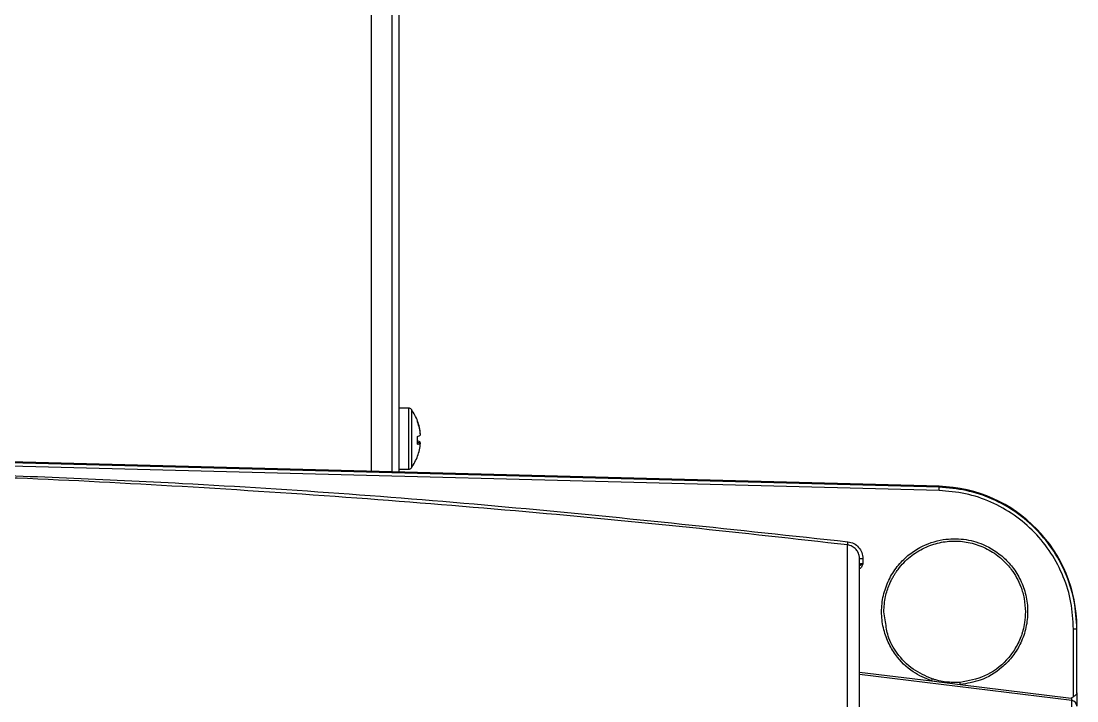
# Model space of a CAD drawing. Extents: x 2 to 136, y 1 to 99.
# Drawn here: x 105.091 to 109.754, y 47.602 to 50.604 of the extents above; entities that cross this region are included whole.
import ezdxf

# ---------------------------------------------------------------- set-up
doc = ezdxf.new("R2010")
doc.units = 0
doc.header["$MEASUREMENT"] = 0
doc.layers.add('OBJECT', color=7, linetype='CONTINUOUS')

msp = doc.modelspace()

# ---------------------------------------------------------------- linework, layer by layer
at = {"layer": 'OBJECT'}
for p, q in [((106.7594, 54.91), (106.7594, 48.6119)), ((106.6394, 48.6151), (106.6394, 54.82)), ((106.7294, 48.6127), (106.7294, 54.82)), ((106.8028, 48.895), (106.7594, 48.895)), ((106.8028, 48.895), (106.8028, 48.625)), ((106.8149, 48.8887), (106.8149, 48.6313)), ((106.8548, 48.7801), (106.8545, 48.7801)), ((106.8548, 48.7399), (106.8424, 48.7412)), ((106.8425, 48.7447), (106.8548, 48.7436)), ((109.1454, 48.5307), (104.9027, 48.6416)), ((109.1457, 48.5495), (104.903, 48.6606)), ((109.1457, 48.5453), (104.903, 48.6562)), ((106.7594, 48.625), (106.8028, 48.625)), ((109.1457, 48.5453), (109.1457, 48.5495)), ((108.7413, 46.3085), (108.7413, 48.2902)), ((108.8093, 48.2299), (108.8093, 48.2075)), ((108.9097, 47.9508), (108.9019, 47.995)), ((109.7394, 47.6202), (109.7394, 47.919)), ((109.7544, 47.6376), (109.7544, 47.9187)), ((108.7944, 47.7286), (109.1119, 47.6895)), ((109.7324, 47.6032), (108.7944, 47.7188)), ((109.1119, 47.6895), (109.2395, 47.6737)), ((109.2395, 47.6737), (109.7294, 47.6133)), ((109.7394, 47.6202), (109.7294, 47.6133)), ((109.7324, 46.2908), (109.7324, 47.6032))]:
    msp.add_line(p, q, dxfattribs=at)
for centre, radius, start, end in [((106.8028, 48.88), 0.015, 35.6682, 90), ((106.6356, 48.76), 0.2208, 20.4171, 35.6682), ((106.6374, 48.762), 0.2182, 4.7663, 20.2801), ((106.8383, 48.8362), 0.00431, 331.6668, 11.5843), ((106.6347, 48.758), 0.2209, 4.7775, 20.163), ((106.8336, 48.7994), 0.0313, 285.7507, 312.7788), ((106.5756, 48.7522), 0.267, 356.3424, 3.6576), ((106.8336, 48.7206), 0.0313, 47.2202, 74.2503), ((106.8401, 48.7602), 0.0252, 274.5431, 305.9316), ((106.6374, 48.758), 0.2182, 339.7199, 355.2337), ((106.5752, 48.7678), 0.2674, 358.3177, 0.3378), ((106.6356, 48.76), 0.2208, 324.3318, 339.5829), ((106.8409, 48.6836), 0.00169, 312.305, 7.5386), ((106.8028, 48.64), 0.015, 270, 324.3318), ((106.9076, 48.5924), 2.2387, 358.4214, 358.7948), ((109.1294, 47.9247), 0.625, 0, 88.5), ((101.317, 49.1723), 7.4765, 353.22368, 353.33536), ((108.8056, 48.3728), 0.143, 265.4978, 271.4959), ((109.7431, 47.7759), 0.1432, 85.5005, 91.4932), ((109.4979, 47.5627), 0.4062, 160.4418, 161.8162), ((108.7088, 47.6347), 0.5321, 4.2083, 5.2572), ((109.7294, 47.5784), 0.0249, 0.099, 83.1348)]:
    msp.add_arc(centre, radius, start, end, dxfattribs=at)
for points, knots in [([(104.7794, 48.6073), (105.121, 48.594), (105.9541, 48.5617), (107.2763, 48.4632), (108.2542, 48.3575), (108.743, 48.3046)], [0, 0, 0, 0, 0.257951, 0.629014, 1, 1, 1, 1]), ([(108.7413, 48.2902), (108.5088, 48.3165), (108.0359, 48.37), (107.3133, 48.4387), (106.5664, 48.4997), (105.817, 48.5486), (105.2186, 48.5807), (104.8774, 48.5926), (104.7794, 48.596)], [0, 0, 0, 0, 0.176631, 0.359219, 0.547766, 0.742271, 0.925992, 1, 1, 1, 1]), ([(109.7544, 47.9187), (109.752, 47.96), (109.7474, 48.0408), (109.7112, 48.1574), (109.6557, 48.2642), (109.5799, 48.3587), (109.4878, 48.4371), (109.382, 48.4961), (109.2666, 48.5353), (109.1861, 48.542), (109.1457, 48.5453)], [0, 0, 0, 0, 0.128141, 0.25071, 0.37607, 0.500341, 0.624825, 0.749582, 0.874632, 1, 1, 1, 1]), ([(109.7394, 47.919), (109.7372, 47.9586), (109.7328, 48.0374), (109.6977, 48.1512), (109.6432, 48.2561), (109.5692, 48.3487), (109.479, 48.4253), (109.3756, 48.4829), (109.2631, 48.521), (109.1846, 48.5275), (109.1454, 48.5307)], [0, 0, 0, 0, 0.125666, 0.250539, 0.37567, 0.500227, 0.625486, 0.75002, 0.875177, 1, 1, 1, 1]), ([(109.1119, 47.6895), (109.0843, 47.7013), (109.0228, 47.7276), (108.9594, 47.7916), (108.9188, 47.8609), (108.8971, 47.9249), (108.8892, 47.9952), (108.8972, 48.0672), (108.9211, 48.1356), (108.9585, 48.1956), (109.0056, 48.2439), (109.0722, 48.2892), (109.1569, 48.3179), (109.2544, 48.3195), (109.3486, 48.2943), (109.4237, 48.2458), (109.4773, 48.1858), (109.5113, 48.1275), (109.533, 48.0602), (109.5395, 47.988), (109.5298, 47.9162), (109.5051, 47.8499), (109.4685, 47.7931), (109.4123, 47.7358), (109.3352, 47.6891), (109.2691, 47.6785), (109.2395, 47.6737)], [0, 0, 0, 0, 0.047316, 0.10545, 0.138716, 0.174328, 0.211696, 0.250007, 0.288318, 0.325684, 0.361293, 0.394556, 0.452686, 0.5, 0.547314, 0.605445, 0.638708, 0.674318, 0.711684, 0.749996, 0.788307, 0.825675, 0.861286, 0.894551, 0.952685, 1, 1, 1, 1]), ([(108.7944, 48.2302), (108.7941, 48.2346), (108.7936, 48.2428), (108.789, 48.2567), (108.7794, 48.2718), (108.7626, 48.2854), (108.7483, 48.2886), (108.7413, 48.2902)], [0, 0, 0, 0, 0.149147, 0.282418, 0.50059, 0.756831, 1, 1, 1, 1]), ([(108.743, 48.3046), (108.752, 48.3026), (108.7699, 48.2986), (108.7915, 48.2808), (108.8064, 48.2572), (108.8084, 48.239), (108.8093, 48.2299)], [0, 0, 0, 0, 0.250228, 0.500086, 0.750006, 1, 1, 1, 1]), ([(108.9019, 47.995), (108.9033, 48.0177), (108.9058, 48.0591), (108.921, 48.1048), (108.9337, 48.1329), (108.9418, 48.1482), (108.9497, 48.1614), (108.9572, 48.1726), (108.9772, 48.2004), (109.0154, 48.24), (109.0787, 48.2796), (109.1461, 48.3026), (109.215, 48.31), (109.2843, 48.3023), (109.3521, 48.2787), (109.4002, 48.248), (109.4311, 48.2206), (109.4486, 48.2024), (109.4778, 48.1666), (109.5048, 48.117), (109.5237, 48.0524), (109.5258, 48.0148), (109.5269, 47.995)], [0, 0, 0, 0, 0.069282, 0.126552, 0.146107, 0.163732, 0.179426, 0.193188, 0.20502, 0.284194, 0.359756, 0.431706, 0.500043, 0.570466, 0.643108, 0.717971, 0.743473, 0.769223, 0.795223, 0.885057, 0.93942, 1, 1, 1, 1]), ([(108.7944, 46.3191), (108.7944, 46.4029), (108.7944, 46.572), (108.7944, 46.8141), (108.7944, 47.0474), (108.7944, 47.2676), (108.7944, 47.4715), (108.7944, 47.6553), (108.7944, 47.8164), (108.7944, 47.9529), (108.7944, 48.0631), (108.7944, 48.1461), (108.7944, 48.2043), (108.7944, 48.2217), (108.7944, 48.2302)], [0, 0, 0, 0, 0.080321, 0.16194, 0.244772, 0.329378, 0.414487, 0.5, 0.585518, 0.670628, 0.755228, 0.838065, 0.919682, 1, 1, 1, 1]), ([(108.7932, 48.1968), (108.7947, 48.1983), (108.7976, 48.2012), (108.803, 48.2045), (108.8071, 48.2065), (108.8093, 48.2075)], [0, 0, 0, 0, 0.349332, 0.657365, 1, 1, 1, 1]), ([(108.8093, 48.2075), (108.8074, 48.2074), (108.8045, 48.2073), (108.801, 48.2069), (108.7982, 48.2064), (108.7961, 48.2059), (108.7946, 48.2053), (108.7945, 48.2049), (108.7944, 48.2047)], [0, 0, 0, 0, 0.23989, 0.367317, 0.499483, 0.699788, 0.8375, 1, 1, 1, 1]), ([(108.8093, 48.2075), (108.8068, 48.2004), (108.8036, 48.1914), (108.796, 48.1862), (108.7944, 48.1851)], [0, 0, 0, 0, 0.789741, 1, 1, 1, 1]), ([(109.5269, 47.995), (109.5262, 47.9791), (109.525, 47.9515), (109.5181, 47.9201), (109.5126, 47.9015), (109.5095, 47.8921), (109.5003, 47.8669), (109.4812, 47.8286), (109.432, 47.7649), (109.3525, 47.7044), (109.2756, 47.6902), (109.2387, 47.6834)], [0, 0, 0, 0, 0.102524, 0.17796, 0.2066585, 0.2279092, 0.2417122, 0.3799763, 0.5012388, 0.7600623, 1, 1, 1, 1]), ([(109.1151, 47.6987), (109.0861, 47.7113), (109.0261, 47.7373), (108.9608, 47.8063), (108.918, 47.8797), (108.9122, 47.9295), (108.9097, 47.9508)], [0, 0, 0, 0, 0.27392, 0.565419, 0.814181, 1, 1, 1, 1]), ([(109.2387, 47.6834), (109.2178, 47.683), (109.1864, 47.6822), (109.149, 47.6891), (109.1287, 47.6943), (109.1188, 47.6975), (109.1151, 47.6987)], [0, 0, 0, 0, 0.498348, 0.748841, 0.907486, 1, 1, 1, 1]), ([(109.7294, 47.6133), (109.7298, 47.6121), (109.7305, 47.6096), (109.7315, 47.6063), (109.7322, 47.6039), (109.7323, 47.6034), (109.7324, 47.6032)], [0, 0, 0, 0, 0.2577346, 0.5124762, 0.7590317, 1, 1, 1, 1]), ([(109.7544, 47.6376), (109.7541, 47.6358), (109.7536, 47.6328), (109.7501, 47.6283), (109.7454, 47.6245), (109.7414, 47.6216), (109.7394, 47.6202)], [0, 0, 0, 0, 0.2952375, 0.5005577, 0.7503958, 1, 1, 1, 1]), ([(109.7544, 47.6376), (109.7544, 47.635), (109.7544, 47.6298), (109.7544, 47.6203), (109.7544, 47.6105), (109.7544, 47.6009), (109.7544, 47.5922), (109.7544, 47.5852), (109.7544, 47.5801), (109.7544, 47.579), (109.7544, 47.5785)], [0, 0, 0, 0, 0.125085, 0.250241, 0.37481, 0.499483, 0.624581, 0.749701, 0.874734, 1, 1, 1, 1])]:
    msp.add_open_spline(points, degree=3, knots=knots, dxfattribs=at)

doc.saveas('drawing.dxf')
